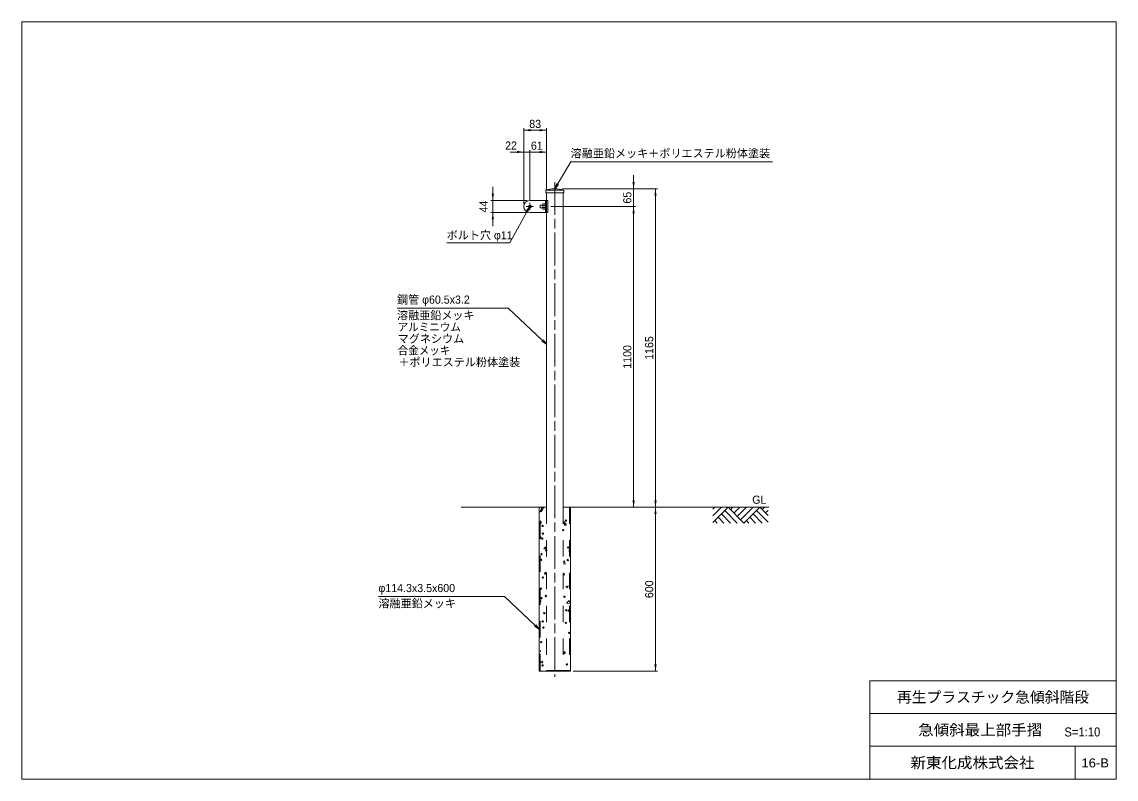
# Model space of a CAD drawing. Units: millimetres at full size, sheet at 1:10; some dimension numbers follow another scale. Extents: x 100 to 4100, y 100 to 2870.
import ezdxf
from ezdxf.enums import TextEntityAlignment as Align

# ---------------------------------------------------------------- set-up
doc = ezdxf.new("R2010")
doc.units = ezdxf.units.MM
doc.header["$LTSCALE"] = 10
doc.header["$PDMODE"] = 32
doc.header["$PDSIZE"] = 5
doc.linetypes.add('CHAIN', pattern=[18.5, 12, -1.5, 3.5, -1.5])
doc.linetypes.add('DASHED_SPACED', pattern=[12, 6, -6])
for name, color, linetype, lineweight in [('一般線', 7, 'Continuous', 13), ('図面枠-A3', 7, 'Continuous', 13), ('図面枠-レイアウト', 7, 'Continuous', 13), ('寸法', 7, 'Continuous', 13), ('引出線', 7, 'Continuous', 13), ('支柱', 4, 'Continuous', 13)]:
    doc.layers.add(name, color=color, linetype=linetype, lineweight=lineweight)
doc.layers.add('文字', color=7, linetype='Continuous')
doc.styles.add('ＭＳ Ｐゴシック', font='')
doc.styles.get('ＭＳ Ｐゴシック').set_extended_font_data('MS PGothic')

# ---------------------------------------------------------------- blocks, each defined once
blk = doc.blocks.new('filled_arrow')
at = {"color": 0, "linetype": 'Continuous', "lineweight": -2}
blk.add_solid([(7.5, 1.25), (0, 0), (7.5, -1.25)], dxfattribs=at)
blk = doc.blocks.new('open_arrow')
at = {"color": 0, "linetype": 'Continuous', "lineweight": -2}
blk.add_lwpolyline([(7.5, 1.25), (0, 0), (7.5, -1.25)], dxfattribs=at)
blk = doc.blocks.new('filled_dot')
at = {"color": 0, "linetype": 'Continuous', "lineweight": -2, "const_width": 1.25}
blk.add_lwpolyline([(-0.625, 0, 1), (0.625, 0, 1)], format="xyb", close=True, dxfattribs=at)

msp = doc.modelspace()

# ---------------------------------------------------------------- linework, layer by layer
at = {"layer": '一般線'}
for p, q in [((1705.31, 1094.46), (1991.01, 1094.46)), ((2105.31, 1094.46), (2830.64, 1094.46)), ((2626.34, 1039), (2681.8, 1094.46)), ((2626.34, 1063.67), (2657.12, 1094.46)), ((2626.34, 1088.11), (2632.69, 1094.46)), ((2715.2, 1036.62), (2669.58, 1082.24)), ((2739.52, 1036.74), (2681.8, 1094.46)), ((2690.65, 1085.61), (2699.49, 1094.46)), ((2702.86, 1073.39), (2723.93, 1094.46)), ((2715.08, 1061.17), (2748.37, 1094.46)), ((2727.3, 1048.95), (2772.8, 1094.46)), ((2739.52, 1036.74), (2797.24, 1094.46)), ((2827.94, 1039.8), (2785.26, 1082.48)), ((2827.7, 1064), (2797.24, 1094.46)), ((2806.44, 1085.73), (2815.17, 1094.46)), ((2818.66, 1073.51), (2827.7, 1082.55)), ((2641.89, 1036.62), (2632.93, 1045.58)), ((2666.33, 1036.62), (2645.14, 1057.8)), ((2690.77, 1036.62), (2657.36, 1070.02)), ((2757.57, 1036.86), (2748.61, 1045.82)), ((2782.01, 1036.86), (2760.82, 1058.04)), ((2806.44, 1036.86), (2773.04, 1070.26))]:
    msp.add_line(p, q, dxfattribs=at)
at = {"layer": '図面枠-A3'}
for p, q in [((3200, 460), (3200, 100)), ((3200, 460), (4100, 460)), ((3200, 340), (4100, 340)), ((3200, 220), (4100, 220)), ((3950, 100), (3950, 220))]:
    msp.add_line(p, q, dxfattribs=at)
msp.add_lwpolyline([(100, 100), (4100, 100), (4100, 2870), (100, 2870)], close=True, dxfattribs=at)
at = {"layer": '図面枠-レイアウト'}
for p, q in [((1998.01, 1090.69), (2006.91, 1094.11)), ((1998.01, 1090.69), (2004.33, 1086.43)), ((2004.33, 1086.43), (2006.91, 1094.11)), ((1994.51, 1041.8), (1996.96, 1044.73)), ((1998.43, 1036.77), (1996.96, 1044.73)), ((2078.4, 1041.32), (2082.71, 1042.97)), ((2080.14, 1035.3), (2082.71, 1042.97)), ((1994.51, 1037.11), (1998.43, 1036.77)), ((2078.4, 1036.47), (2080.14, 1035.3)), ((2081.93, 1029.46), (2088.06, 1036.76)), ((2081.93, 1029.46), (2089.53, 1028.8)), ((2089.52, 1028.8), (2088.06, 1036.76)), ((2008.46, 941.9), (2014.59, 949.2)), ((2008.46, 941.9), (2016.05, 941.24)), ((2016.05, 941.24), (2014.59, 949.2)), ((2099.56, 933.93), (2101.81, 936.62)), ((2099.56, 933.93), (2101.81, 933.74)), ((2078.4, 892.51), (2084.13, 898.48)), ((2078.4, 887.52), (2085.53, 886.42)), ((2085.53, 886.42), (2084.13, 898.48)), ((2012.02, 855.37), (2017.91, 857.63)), ((2012.02, 855.37), (2017.91, 851.4)), ((2087.83, 804.24), (2096.72, 807.65)), ((2087.83, 804.24), (2094.14, 799.98)), ((2094.14, 799.98), (2096.72, 807.65)), ((2091.07, 743.43), (2100.96, 753.74)), ((2091.07, 743.43), (2101.81, 741.77)), ((2101.81, 746.49), (2100.96, 753.74)), ((1995.45, 567.09), (1994.51, 572.19)), ((1994.51, 567.18), (1995.45, 567.09)), ((2078.95, 559.79), (2085.07, 567.09)), ((2086.54, 559.12), (2085.07, 567.09)), ((1995.12, 527.96), (2004.02, 531.37)), ((1995.12, 527.96), (2001.44, 523.7)), ((2001.44, 523.7), (2004.02, 531.37)), ((2078.95, 559.79), (2086.54, 559.13))]:
    msp.add_line(p, q, dxfattribs=at)
for p in [(1997.3, 1080.39), (1999.8, 1083.43), (1995.75, 1038.11), (2088.74, 1045.8), (2003.65, 1026.05), (2004.67, 998.39), (2078.73, 1011.1), (2083.54, 1036.57), (1995.68, 984.11), (2002.03, 980.14), (1999.42, 922.61), (2016.72, 936.39), (2096.93, 946.94), (1997.72, 902.15), (2095.31, 901.04), (2004.29, 837.57), (2013.48, 851.79), (2081.27, 848.93), (1996.7, 796.67), (1999.05, 761.79), (2015.52, 769.84), (2083.32, 766.97), (1995.08, 750.77), (2089.98, 717.57), (2009.77, 707.01), (2099.07, 716.61), (2003.92, 676.75), (2006.54, 654.58), (2088.36, 671.67), (1998.68, 600.97), (2101.12, 634.66), (2092.14, 519.4), (2003.54, 515.93)]:
    msp.add_point(p, dxfattribs=at)
at = {"layer": '寸法'}
for p, q in [((1934.9, 2204.45), (1934.9, 2480.81)), ((2017.91, 2254.45), (2017.91, 2480.81)), ((1934.9, 2473.81), (2017.91, 2473.81)), ((1934.9, 2204.45), (1934.9, 2400.81)), ((1956.9, 2217.97), (1956.9, 2400.81)), ((1956.9, 2217.97), (1956.9, 2400.81)), ((2017.91, 2254.45), (2017.91, 2400.81)), ((1981.9, 2393.81), (1884.9, 2393.81)), ((1956.9, 2393.81), (2017.91, 2393.81)), ((2336.15, 2144.45), (2336.15, 2309.45)), ((1821.56, 2122.45), (1821.56, 2266.45)), ((2076.08, 2259.45), (2343.15, 2259.45)), ((2076.08, 2259.45), (2423.15, 2259.45)), ((2416.15, 2259.45), (2416.15, 1094.46)), ((1946.9, 2216.45), (1814.56, 2216.45)), ((1946.9, 2172.45), (1814.56, 2172.45)), ((2033.12, 2194.45), (2343.15, 2194.45)), ((2033.12, 2194.45), (2343.15, 2194.45)), ((2336.15, 2194.45), (2336.15, 1094.46)), ((2363.65, 1094.46), (2329.15, 1094.46)), ((2383.65, 1094.46), (2423.15, 1094.46)), ((2443.65, 1094.46), (2409.15, 1094.46)), ((2416.15, 494.46), (2416.15, 1094.46)), ((2115.31, 494.46), (2423.15, 494.46))]:
    msp.add_line(p, q, dxfattribs=at)
at = {"layer": '引出線'}
for p, q in [((2844.36, 2358.06), (2106.22, 2358.06)), ((1883.41, 2061.9), (1652.81, 2061.9)), ((1877.68, 1823.02), (1471.26, 1823.02)), ((1864.8, 767.93), (1403.48, 767.93))]:
    msp.add_line(p, q, dxfattribs=at)
for points in [[(2048.15, 2259.44), (2058.29, 2276.67), (2106.22, 2358.06)], [(1956.9, 2194.45), (1947.21, 2176.96), (1883.41, 2061.9)], [(2017.91, 1690.63), (2003.37, 1704.36), (1877.68, 1823.02)], [(1991.01, 648.65), (1976.47, 662.38), (1864.8, 767.93)]]:
    msp.add_lwpolyline(points, dxfattribs=at)
at = {"layer": '支柱', "color": 1, "linetype": 'CHAIN'}
for p, q in [((2048.15, 2284.03), (2048.15, 474.63)), ((1956.9, 2180.93), (1956.9, 2207.97)), ((1943.39, 2194.45), (1970.42, 2194.45))]:
    msp.add_line(p, q, dxfattribs=at)
at = {"layer": '支柱'}
for p, q in [((2015.65, 2244.45), (2015.65, 2254.45)), ((2080.65, 2254.45), (2015.65, 2254.45)), ((2080.65, 2244.45), (2015.65, 2244.45)), ((2017.91, 2244.45), (2017.91, 1094.46)), ((2078.4, 2244.45), (2078.4, 1094.46)), ((2080.65, 2244.45), (2080.65, 2254.45)), ((1956.9, 2216.45), (2023.11, 2216.45)), ((2004.4, 2201.11), (2004.4, 2187.79)), ((2012.4, 2203.83), (2006.03, 2203.83)), ((2012.4, 2183.83), (2012.4, 2205.07)), ((2013.9, 2205.07), (2012.4, 2205.07)), ((2013.9, 2216.45), (2013.95, 2172.45)), ((1956.95, 2172.45), (2023.16, 2172.45)), ((1994.85, 2199.45), (1994.4, 2199.01)), ((1994.4, 2189.89), (1994.4, 2199.01)), ((1994.4, 2189.89), (1994.85, 2189.45)), ((1994.85, 2199.45), (2004.4, 2199.45)), ((1994.85, 2189.45), (2004.4, 2189.45)), ((2012.4, 2198.51), (2006.03, 2198.51)), ((2012.4, 2190.39), (2006.03, 2190.39)), ((2012.4, 2185.07), (2006.03, 2185.07)), ((2012.4, 2183.83), (2013.9, 2183.83))]:
    msp.add_line(p, q, dxfattribs=at)
at = {"layer": '支柱', "linetype": 'DASHED_SPACED'}
for p, q in [((2023.16, 2172.45), (2023.11, 2216.45)), ((2017.91, 1094.46), (2017.91, 497.96)), ((2078.4, 1094.46), (2078.4, 497.96)), ((2017.91, 497.96), (2078.4, 497.96))]:
    msp.add_line(p, q, dxfattribs=at)
at = {"layer": '支柱', "color": 6}
for p, q in [((1991.01, 494.46), (1991.01, 1094.46)), ((1991.01, 1094.46), (2017.91, 1094.46)), ((2078.4, 1094.46), (2105.31, 1094.46)), ((2105.31, 1094.46), (2105.31, 494.46)), ((2105.31, 494.46), (1991.01, 494.46))]:
    msp.add_line(p, q, dxfattribs=at)
at = {"layer": '支柱', "color": 6, "linetype": 'DASHED_SPACED'}
for p, q in [((1994.51, 497.96), (1994.51, 1094.46)), ((2101.81, 1094.46), (2101.81, 497.96)), ((2101.81, 497.96), (1994.51, 497.96))]:
    msp.add_line(p, q, dxfattribs=at)
at = {"layer": '支柱'}
msp.add_circle((1956.9, 2194.45), 5.5, dxfattribs=at)
for centre, radius, start, end in [((2048.15, 2151.33), 108.12, 72.50768, 107.49232), ((1956.9, 2194.45), 22, 90, 270), ((2008.24, 2200.66), 3.87, 124.9343, 173.22969), ((2007.24, 2201.08), 2.84, 179.30562, 244.70445), ((2010.29, 2194.45), 5.89, 136.3972, 180), ((2010.29, 2194.45), 5.89, 180, 223.6028), ((2007.24, 2187.82), 2.84, 115.29555, 180.69438), ((2008.24, 2188.24), 3.87, 186.76096, 235.0657)]:
    msp.add_arc(centre, radius, start, end, dxfattribs=at)

# ---------------------------------------------------------------- block references
at = {"layer": '寸法'}
for name, p, xscale, yscale in [('filled_arrow', (1934.9, 2473.81), 3.33, 3.33), ('filled_dot', (1956.9, 2393.81), 2.5, 2.5)]:
    msp.add_blockref(name, p, dxfattribs=dict(at, xscale=xscale, yscale=yscale))
at = {"layer": '寸法', "xscale": 3.33, "yscale": 3.33}
for p, rotation in [((2017.91, 2473.81), 180), ((1934.9, 2393.81), 180), ((2017.91, 2393.81), 180), ((2336.15, 2259.45), 90), ((1821.56, 2216.45), 90), ((2416.15, 2259.45), 270), ((1821.56, 2172.45), 270), ((2336.15, 2194.45), 270), ((2336.15, 2194.45), 270), ((2336.15, 1094.46), 90), ((2416.15, 1094.46), 90), ((2416.15, 1094.46), 270), ((2416.15, 494.46), 90)]:
    msp.add_blockref('filled_arrow', p, dxfattribs=dict(at, rotation=rotation))
at = {"layer": '引出線', "xscale": 2.67, "yscale": 2.67}
for p, rotation in [((2048.15, 2259.44), 59.5), ((1956.9, 2194.45), 241), ((2017.91, 1690.63), 136.6), ((1991.01, 648.65), 136.6)]:
    msp.add_blockref('open_arrow', p, dxfattribs=dict(at, rotation=rotation))

# ---------------------------------------------------------------- texts
at = {"layer": '一般線', "style": 'ＭＳ Ｐゴシック'}
msp.add_text('GL', height=29.69, dxfattribs=at).set_placement((2821.66, 1098.36), align=Align.BOTTOM_RIGHT)
at = {"layer": '図面枠-A3', "style": 'ＭＳ Ｐゴシック', "width": 1.05}
msp.add_text('新東化成株式会社', height=39.59, dxfattribs=at).set_placement((3575, 160), align=Align.MIDDLE_CENTER)
at = {"layer": '寸法', "style": 'ＭＳ Ｐゴシック'}
for s, p in [('83', (1976.41, 2496.81)), ('22', (1888.21, 2417.77)), ('61', (1982.35, 2417.11))]:
    msp.add_text(s, height=29.69, dxfattribs=at).set_placement(p, align=Align.MIDDLE_CENTER)
for s, p in [('65', (2313.15, 2226.95)), ('44', (1787.56, 2194.45)), ('1100', (2313.15, 1644.45)), ('1165', (2393.15, 1676.95)), ('600', (2393.15, 794.46))]:
    msp.add_text(s, height=29.69, rotation=90, dxfattribs=at).set_placement(p, align=Align.MIDDLE_CENTER)
at = {"layer": '文字', "style": 'ＭＳ Ｐゴシック'}
for s, p in [('溶融亜鉛メッキ＋ポリエステル粉体塗装', (2106.22, 2365.37)), ('ボルト穴 φ11', (1652.81, 2065.68)), ('鋼管 φ60.5x3.2', (1471.26, 1830.33)), ('溶融亜鉛メッキ', (1471.26, 1772.79)), ('マグネシウム', (1473.77, 1687.08)), ('＋ポリエステル粉体塗装', (1476.27, 1601.36)), ('φ114.3x3.5x600', (1403.48, 775.24)), ('溶融亜鉛メッキ', (1403.45, 718.73))]:
    msp.add_text(s, height=29.69, dxfattribs=at).set_placement(p, align=Align.BOTTOM_LEFT)
at = {"layer": '文字', "style": 'ＭＳ Ｐゴシック', "width": 0.95}
for s, p in [('アルミニウム', (1473.77, 1729.93)), ('合金メッキ', (1473.77, 1644.22))]:
    msp.add_text(s, height=29.69, dxfattribs=at).set_placement(p, align=Align.BOTTOM_LEFT)
at = {"layer": '文字', "style": 'ＭＳ Ｐゴシック'}
msp.add_text('再生プラスチック急傾斜階段', height=39.59, dxfattribs=at).set_placement((3650, 400), align=Align.MIDDLE_CENTER)
for s, height, width, p in [('急傾斜最上部手摺', 39.59, 1.05, (3603.09, 280)), ('S=1:10', 32.99, 0.95, (3976.61, 272.55)), ('16-B', 32.99, 1.1, (4023.51, 159.34))]:
    msp.add_text(s, height=height, dxfattribs=dict(at, width=width)).set_placement(p, align=Align.MIDDLE_CENTER)

doc.saveas('drawing.dxf')
